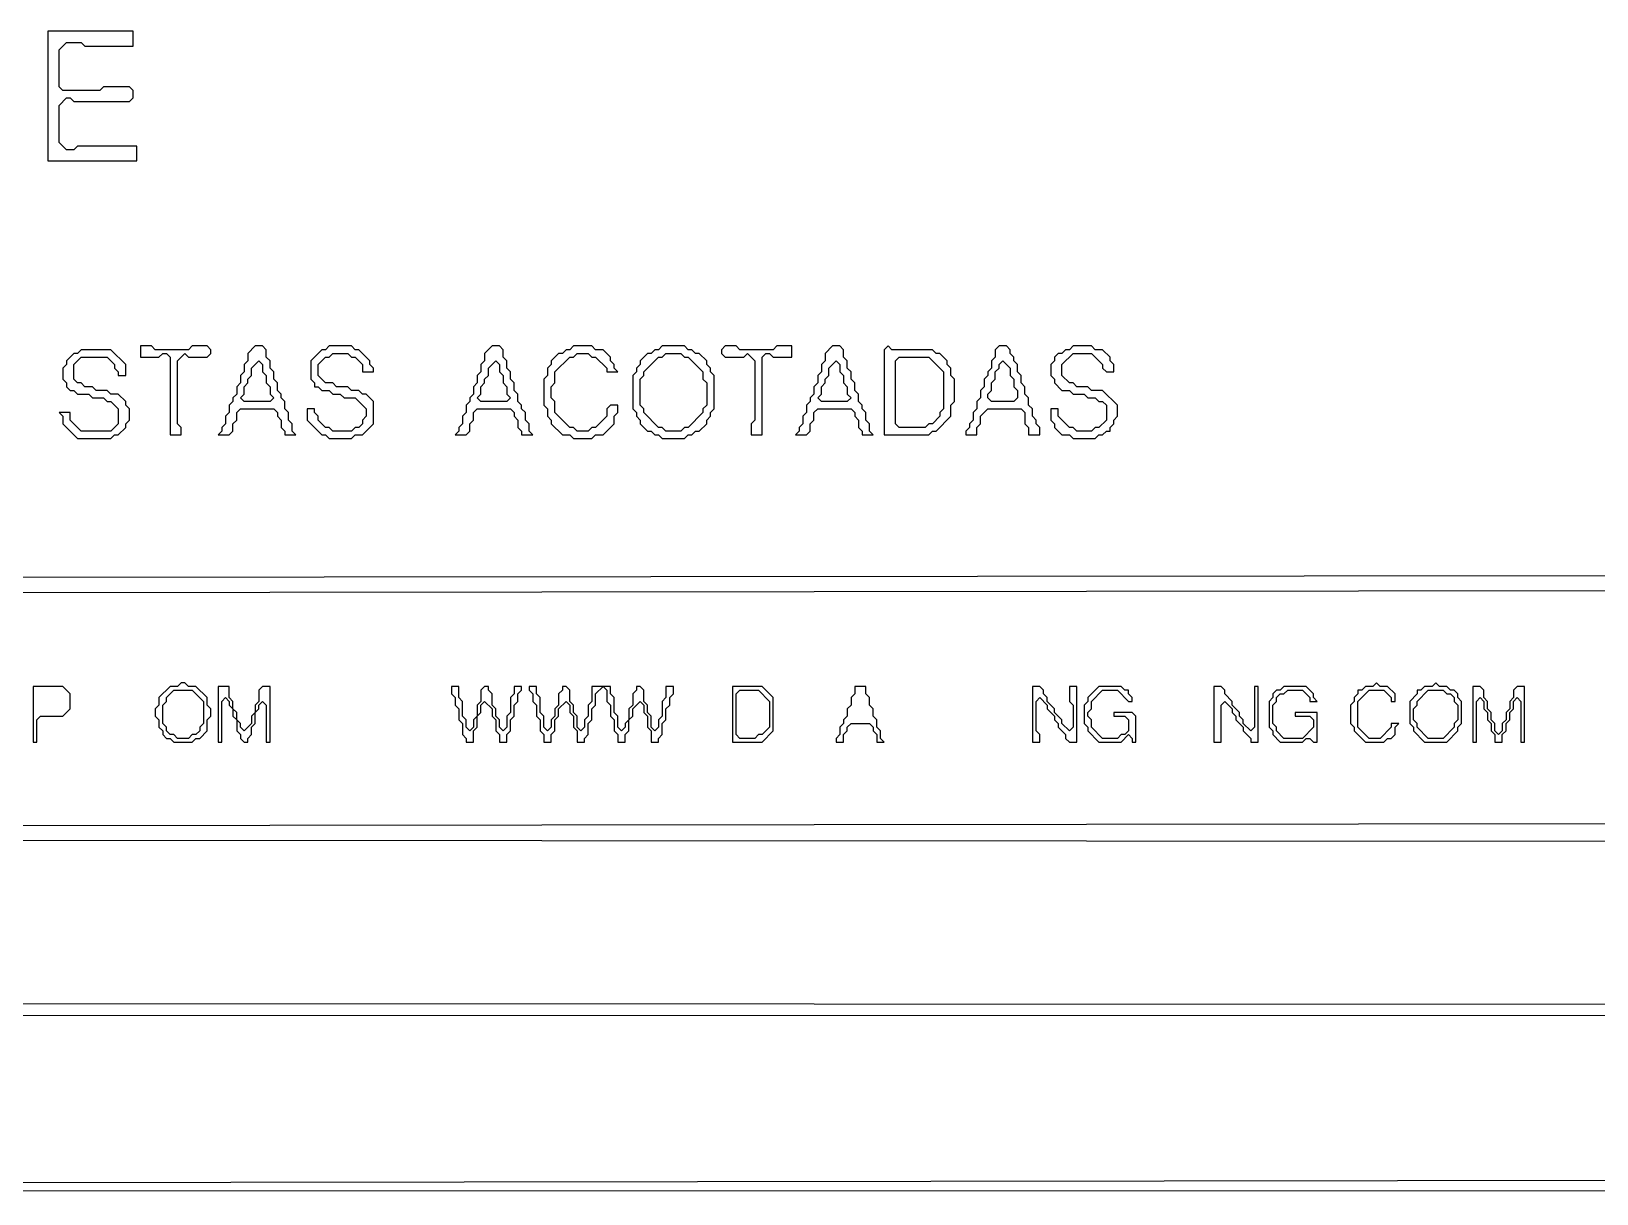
# Model space of a CAD drawing. Extents: x 18 to 322, y -435 to -5.
# Drawn here: x 242.15 to 284.45, y -434.9 to -403.5 of the extents above; entities that cross this region are included whole.
import ezdxf

# ---------------------------------------------------------------- set-up
doc = ezdxf.new("R2010")
doc.units = 0

msp = doc.modelspace()

# ---------------------------------------------------------------- linework, layer by layer
at = {"layer": 'CONTOURS'}
for p, q in [((242.6, -403.5), (242.6, -407)), ((244.9, -403.5), (242.6, -403.5)), ((244.9, -403.9), (244.9, -403.5)), ((242.9, -404), (243.1, -403.8)), ((243.1, -403.8), (243.5, -403.8)), ((243.5, -403.8), (243.6, -403.9)), ((243.6, -403.9), (244.9, -403.9)), ((242.9, -405), (242.9, -404)), ((243, -405.1), (242.9, -405)), ((244, -405.1), (243, -405.1)), ((244.1, -405), (244, -405.1)), ((244.8, -405), (244.1, -405)), ((244.9, -405.1), (244.8, -405)), ((244.9, -405.3), (244.9, -405.1)), ((242.9, -405.5), (243.1, -405.3)), ((242.9, -406.5), (242.9, -405.5)), ((243.1, -405.3), (243.2, -405.3)), ((243.2, -405.3), (243.3, -405.4)), ((243.3, -405.4), (244.8, -405.4)), ((244.8, -405.4), (244.9, -405.3)), ((243.1, -406.7), (242.9, -406.5)), ((243.3, -406.7), (243.1, -406.7)), ((243.4, -406.6), (243.3, -406.7)), ((245, -406.6), (243.4, -406.6)), ((245, -407), (245, -406.6)), ((242.6, -407), (245, -407)), ((245.1, -412), (245.1, -412.3)), ((245.4, -412), (245.1, -412)), ((245.5, -412.1), (245.4, -412)), ((246.5, -412), (246.4, -412.1)), ((246.9, -412), (246.5, -412)), ((247, -412.1), (246.9, -412)), ((248.2, -412), (248, -412.2)), ((248.4, -412), (248.2, -412)), ((248.5, -412.1), (248.4, -412)), ((250.2, -412), (250.1, -412.1)), ((250.8, -412), (250.2, -412)), ((250.9, -412.1), (250.8, -412)), ((254.6, -412), (254.4, -412.2)), ((254.8, -412), (254.6, -412)), ((254.9, -412.1), (254.8, -412)), ((256.8, -412), (256.7, -412.1)), ((257.3, -412), (256.8, -412)), ((257.4, -412.1), (257.3, -412)), ((259.2, -412), (259.1, -412.1)), ((259.8, -412), (259.2, -412)), ((259.9, -412.1), (259.8, -412)), ((260.9, -412), (260.8, -412.1)), ((261.2, -412), (260.9, -412)), ((261.3, -412.1), (261.2, -412)), ((262.3, -412), (262.2, -412.1)), ((262.7, -412), (262.3, -412)), ((262.7, -412.3), (262.7, -412)), ((263.8, -412), (263.6, -412.2)), ((264, -412), (263.8, -412)), ((264.1, -412.1), (264, -412)), ((265.3, -412), (265.2, -412.1)), ((265.4, -412.1), (265.3, -412)), ((268.3, -412), (268.2, -412.1)), ((268.5, -412), (268.3, -412)), ((268.6, -412.1), (268.5, -412)), ((270.3, -412), (270.2, -412.1)), ((270.8, -412), (270.3, -412)), ((270.9, -412.1), (270.8, -412)), ((243.3, -412.2), (243.1, -412.4)), ((243.1, -412.4), (243.1, -412.5)), ((243.4, -412.2), (243.3, -412.2)), ((243.3, -412.5), (243.5, -412.3)), ((243.5, -412.1), (243.4, -412.2)), ((244.3, -412.1), (243.5, -412.1)), ((243.5, -412.3), (244.2, -412.3)), ((244.2, -412.3), (244.4, -412.5)), ((244.7, -412.5), (244.3, -412.1)), ((245.1, -412.3), (245.6, -412.3)), ((246.4, -412.1), (245.5, -412.1)), ((245.6, -412.3), (245.7, -412.2)), ((245.7, -412.2), (245.8, -412.2)), ((245.8, -412.2), (245.9, -412.3)), ((245.9, -412.3), (245.9, -414.4)), ((246.1, -412.4), (246.3, -412.2)), ((246.1, -414.1), (246.1, -412.4)), ((246.3, -412.2), (246.4, -412.3)), ((246.4, -412.3), (246.9, -412.3)), ((246.9, -412.3), (247, -412.2)), ((247, -412.2), (247, -412.1)), ((248, -412.4), (247.9, -412.5)), ((248, -412.2), (248, -412.4)), ((248.1, -412.6), (248.3, -412.4)), ((248.3, -412.4), (248.4, -412.5)), ((248.5, -412.3), (248.5, -412.1)), ((248.6, -412.4), (248.5, -412.3)), ((248.6, -412.6), (248.6, -412.4)), ((250, -412.1), (249.7, -412.4)), ((249.7, -412.4), (249.7, -412.9)), ((249.9, -412.5), (250.1, -412.3)), ((250.1, -412.1), (250, -412.1)), ((250.1, -412.3), (250.2, -412.3)), ((250.2, -412.3), (250.3, -412.2)), ((250.3, -412.2), (250.7, -412.2)), ((250.7, -412.2), (250.8, -412.3)), ((250.8, -412.3), (250.9, -412.3)), ((251, -412.1), (250.9, -412.1)), ((250.9, -412.3), (251.1, -412.5)), ((251.3, -412.4), (251, -412.1)), ((251.3, -412.5), (251.3, -412.4)), ((254.4, -412.4), (254.3, -412.5)), ((254.4, -412.2), (254.4, -412.4)), ((254.5, -412.6), (254.7, -412.4)), ((254.7, -412.4), (254.8, -412.5)), ((254.9, -412.3), (254.9, -412.1)), ((255, -412.4), (254.9, -412.3)), ((255, -412.6), (255, -412.4)), ((256.4, -412.2), (256.2, -412.4)), ((256.2, -412.4), (256.2, -412.5)), ((256.3, -412.7), (256.7, -412.3)), ((256.5, -412.2), (256.4, -412.2)), ((256.6, -412.1), (256.5, -412.2)), ((256.7, -412.1), (256.6, -412.1)), ((256.7, -412.3), (256.8, -412.3)), ((256.8, -412.3), (256.9, -412.2)), ((256.9, -412.2), (257.2, -412.2)), ((257.2, -412.2), (257.3, -412.3)), ((257.3, -412.3), (257.4, -412.3)), ((257.6, -412.1), (257.4, -412.1)), ((257.4, -412.3), (257.7, -412.6)), ((257.8, -412.3), (257.6, -412.1)), ((257.8, -412.4), (257.8, -412.3)), ((257.9, -412.5), (257.8, -412.4)), ((258.8, -412.2), (258.6, -412.4)), ((258.6, -412.4), (258.6, -412.5)), ((258.7, -412.7), (259.1, -412.3)), ((258.9, -412.2), (258.8, -412.2)), ((259, -412.1), (258.9, -412.2)), ((259.1, -412.1), (259, -412.1)), ((259.1, -412.3), (259.2, -412.3)), ((259.2, -412.3), (259.3, -412.2)), ((259.3, -412.2), (259.7, -412.2)), ((259.7, -412.2), (259.8, -412.3)), ((259.8, -412.3), (259.9, -412.3)), ((260, -412.1), (259.9, -412.1)), ((259.9, -412.3), (260.3, -412.7)), ((260.1, -412.2), (260, -412.1)), ((260.2, -412.2), (260.1, -412.2)), ((260.4, -412.4), (260.2, -412.2)), ((260.4, -412.5), (260.4, -412.4)), ((260.8, -412.1), (260.8, -412.2)), ((260.8, -412.2), (260.9, -412.3)), ((260.9, -412.3), (261.4, -412.3)), ((262.2, -412.1), (261.3, -412.1)), ((261.4, -412.3), (261.5, -412.2)), ((261.5, -412.2), (261.7, -412.4)), ((261.7, -412.4), (261.7, -414)), ((261.9, -412.3), (262, -412.2)), ((261.9, -414.4), (261.9, -412.3)), ((262, -412.2), (262.1, -412.2)), ((262.1, -412.2), (262.2, -412.3)), ((262.2, -412.3), (262.7, -412.3)), ((263.6, -412.4), (263.5, -412.5)), ((263.6, -412.2), (263.6, -412.4)), ((263.7, -412.6), (263.9, -412.4)), ((263.9, -412.4), (264, -412.5)), ((264.1, -412.3), (264.1, -412.1)), ((264.2, -412.4), (264.1, -412.3)), ((264.2, -412.6), (264.2, -412.4)), ((265.2, -412.1), (265.2, -414.4)), ((266.5, -412.1), (265.4, -412.1)), ((265.5, -412.4), (265.6, -412.3)), ((265.5, -414.1), (265.5, -412.4)), ((265.6, -412.3), (266.4, -412.3)), ((266.4, -412.3), (266.8, -412.7)), ((266.6, -412.2), (266.5, -412.1)), ((266.7, -412.2), (266.6, -412.2)), ((266.9, -412.4), (266.7, -412.2)), ((266.9, -412.5), (266.9, -412.4)), ((268.2, -412.3), (268.1, -412.4)), ((268.1, -412.4), (268.1, -412.6)), ((268.2, -412.1), (268.2, -412.3)), ((268.3, -412.5), (268.4, -412.4)), ((268.4, -412.4), (268.6, -412.6)), ((268.6, -412.2), (268.6, -412.1)), ((268.7, -412.3), (268.6, -412.2)), ((268.7, -412.4), (268.7, -412.3)), ((268.8, -412.5), (268.7, -412.4)), ((269.8, -412.4), (269.7, -412.5)), ((269.9, -412.2), (269.8, -412.3)), ((269.8, -412.3), (269.8, -412.4)), ((270, -412.2), (269.9, -412.2)), ((270.1, -412.1), (270, -412.2)), ((270, -412.5), (270.3, -412.2)), ((270.2, -412.1), (270.1, -412.1)), ((270.3, -412.2), (270.8, -412.2)), ((270.8, -412.2), (271.1, -412.5)), ((271.1, -412.1), (270.9, -412.1)), ((271.3, -412.3), (271.1, -412.1)), ((271.3, -412.4), (271.3, -412.3)), ((271.4, -412.5), (271.3, -412.4)), ((243.1, -412.5), (243, -412.6)), ((243, -412.6), (243, -412.9)), ((243.3, -412.9), (243.3, -412.5)), ((244.4, -412.5), (244.4, -412.6)), ((244.4, -412.6), (244.5, -412.7)), ((244.5, -412.7), (244.5, -412.8)), ((244.5, -412.8), (244.7, -412.8)), ((244.7, -412.8), (244.7, -412.5)), ((247.9, -412.7), (247.8, -412.8)), ((247.8, -412.8), (247.8, -413)), ((247.9, -412.5), (247.9, -412.7)), ((248, -412.9), (248.1, -412.8)), ((248.1, -412.8), (248.1, -412.6)), ((248.4, -412.5), (248.4, -412.7)), ((248.4, -412.7), (248.5, -412.8)), ((248.5, -412.8), (248.5, -413)), ((248.7, -412.7), (248.6, -412.6)), ((248.7, -412.9), (248.7, -412.7)), ((249.9, -412.8), (249.9, -412.5)), ((250.1, -413), (249.9, -412.8)), ((251.1, -412.5), (251.1, -412.7)), ((251.1, -412.7), (251.4, -412.7)), ((251.4, -412.6), (251.3, -412.5)), ((251.4, -412.7), (251.4, -412.6)), ((254.3, -412.7), (254.2, -412.8)), ((254.2, -412.8), (254.2, -413)), ((254.3, -412.5), (254.3, -412.7)), ((254.4, -412.9), (254.5, -412.8)), ((254.5, -412.8), (254.5, -412.6)), ((254.8, -412.5), (254.8, -412.7)), ((254.8, -412.7), (254.9, -412.8)), ((254.9, -412.8), (254.9, -413)), ((255.1, -412.7), (255, -412.6)), ((255.1, -412.9), (255.1, -412.7)), ((256.1, -412.8), (256, -412.9)), ((256.2, -412.5), (256.1, -412.6)), ((256.1, -412.6), (256.1, -412.8)), ((256.3, -413), (256.3, -412.7)), ((257.7, -412.6), (257.7, -412.7)), ((257.7, -412.7), (258, -412.7)), ((257.9, -412.6), (257.9, -412.5)), ((258, -412.7), (257.9, -412.6)), ((258.5, -412.7), (258.4, -412.8)), ((258.4, -412.8), (258.4, -413.7)), ((258.6, -412.5), (258.5, -412.6)), ((258.5, -412.6), (258.5, -412.7)), ((258.6, -412.9), (258.7, -412.8)), ((258.7, -412.8), (258.7, -412.7)), ((260.3, -412.7), (260.3, -412.9)), ((260.5, -412.6), (260.4, -412.5)), ((260.5, -412.7), (260.5, -412.6)), ((260.6, -412.8), (260.5, -412.7)), ((260.6, -413.7), (260.6, -412.8)), ((263.5, -412.7), (263.4, -412.8)), ((263.4, -412.8), (263.4, -413)), ((263.5, -412.5), (263.5, -412.7)), ((263.6, -412.9), (263.7, -412.8)), ((263.7, -412.8), (263.7, -412.6)), ((264, -412.5), (264, -412.7)), ((264, -412.7), (264.1, -412.8)), ((264.1, -412.8), (264.1, -413)), ((264.3, -412.7), (264.2, -412.6)), ((264.3, -412.9), (264.3, -412.7)), ((266.8, -412.7), (266.8, -413.7)), ((267, -412.6), (266.9, -412.5)), ((267, -412.8), (267, -412.6)), ((267.1, -412.9), (267, -412.8)), ((268, -412.8), (267.9, -412.9)), ((268.1, -412.6), (268, -412.7)), ((268, -412.7), (268, -412.8)), ((268.2, -412.7), (268.3, -412.6)), ((268.2, -412.9), (268.2, -412.7)), ((268.3, -412.6), (268.3, -412.5)), ((268.6, -412.6), (268.6, -412.8)), ((268.6, -412.8), (268.7, -412.9)), ((268.8, -412.7), (268.8, -412.5)), ((268.9, -412.8), (268.8, -412.7)), ((268.9, -413), (268.9, -412.8)), ((269.7, -412.5), (269.7, -412.8)), ((269.7, -412.8), (269.8, -412.9)), ((270, -412.8), (270, -412.5)), ((270.2, -413), (270, -412.8)), ((271.1, -412.5), (271.1, -412.6)), ((271.1, -412.6), (271.2, -412.7)), ((271.2, -412.7), (271.4, -412.7)), ((271.4, -412.7), (271.4, -412.5)), ((243, -412.9), (243.1, -413)), ((243.1, -413), (243.1, -413.1)), ((243.1, -413.1), (243.2, -413.2)), ((243.2, -413.2), (243.3, -413.2)), ((243.4, -413), (243.3, -412.9)), ((243.3, -413.2), (243.4, -413.3)), ((243.5, -413), (243.4, -413)), ((243.6, -413.1), (243.5, -413)), ((243.8, -413.1), (243.6, -413.1)), ((243.9, -413.2), (243.8, -413.1)), ((244.2, -413.2), (243.9, -413.2)), ((244.3, -413.3), (244.2, -413.2)), ((247.8, -413), (247.7, -413.1)), ((247.7, -413.1), (247.7, -413.3)), ((247.9, -413.1), (248, -413)), ((247.9, -413.3), (247.9, -413.1)), ((248, -413), (248, -412.9)), ((248.5, -413), (248.6, -413.1)), ((248.6, -413.1), (248.6, -413.3)), ((248.8, -413), (248.7, -412.9)), ((248.8, -413.2), (248.8, -413)), ((248.9, -413.3), (248.8, -413.2)), ((249.7, -412.9), (249.8, -413)), ((249.8, -413), (249.8, -413.1)), ((249.8, -413.1), (249.9, -413.1)), ((249.9, -413.1), (250, -413.2)), ((250, -413.2), (250.2, -413.2)), ((250.3, -413), (250.1, -413)), ((250.2, -413.2), (250.3, -413.3)), ((250.4, -413.1), (250.3, -413)), ((250.7, -413.1), (250.4, -413.1)), ((250.8, -413.2), (250.7, -413.1)), ((251, -413.2), (250.8, -413.2)), ((251.1, -413.3), (251, -413.2)), ((254.2, -413), (254.1, -413.1)), ((254.1, -413.1), (254.1, -413.3)), ((254.3, -413.1), (254.4, -413)), ((254.3, -413.3), (254.3, -413.1)), ((254.4, -413), (254.4, -412.9)), ((254.9, -413), (255, -413.1)), ((255, -413.1), (255, -413.3)), ((255.2, -413), (255.1, -412.9)), ((255.2, -413.2), (255.2, -413)), ((255.3, -413.3), (255.2, -413.2)), ((256, -412.9), (256, -413.6)), ((256.2, -413.1), (256.3, -413)), ((256.2, -413.4), (256.2, -413.1)), ((258.6, -413.6), (258.6, -412.9)), ((260.3, -412.9), (260.4, -413)), ((260.4, -413), (260.4, -413.6)), ((263.4, -413), (263.3, -413.1)), ((263.3, -413.1), (263.3, -413.3)), ((263.5, -413.1), (263.6, -413)), ((263.5, -413.3), (263.5, -413.1)), ((263.6, -413), (263.6, -412.9)), ((264.1, -413), (264.2, -413.1)), ((264.2, -413.1), (264.2, -413.3)), ((264.4, -413), (264.3, -412.9)), ((264.4, -413.2), (264.4, -413)), ((264.5, -413.3), (264.4, -413.2)), ((267.1, -413.5), (267.1, -412.9)), ((267.9, -413.1), (267.8, -413.2)), ((267.8, -413.2), (267.8, -413.4)), ((267.9, -412.9), (267.9, -413.1)), ((268, -413.3), (268.1, -413.2)), ((268.1, -413), (268.2, -412.9)), ((268.1, -413.2), (268.1, -413)), ((268.7, -412.9), (268.7, -413.1)), ((268.7, -413.1), (268.8, -413.2)), ((268.8, -413.2), (268.8, -413.4)), ((269, -413.1), (268.9, -413)), ((269, -413.3), (269, -413.1)), ((269.8, -412.9), (269.8, -413)), ((269.8, -413), (270, -413.2)), ((270, -413.2), (270.2, -413.2)), ((270.3, -413), (270.2, -413)), ((270.2, -413.2), (270.3, -413.3)), ((270.4, -413.1), (270.3, -413)), ((270.7, -413.1), (270.4, -413.1)), ((270.8, -413.2), (270.7, -413.1)), ((271.1, -413.2), (270.8, -413.2)), ((271.5, -413.6), (271.1, -413.2)), ((243.4, -413.3), (243.7, -413.3)), ((243.7, -413.3), (243.8, -413.4)), ((243.8, -413.4), (244.1, -413.4)), ((244.1, -413.4), (244.2, -413.5)), ((244.2, -413.5), (244.3, -413.5)), ((244.5, -413.3), (244.3, -413.3)), ((244.3, -413.5), (244.5, -413.7)), ((244.7, -413.5), (244.5, -413.3)), ((244.7, -413.6), (244.7, -413.5)), ((244.8, -413.7), (244.7, -413.6)), ((247.6, -413.5), (247.5, -413.6)), ((247.5, -413.6), (247.5, -413.8)), ((247.7, -413.3), (247.6, -413.4)), ((247.6, -413.4), (247.6, -413.5)), ((247.8, -413.4), (247.9, -413.3)), ((247.9, -413.5), (247.8, -413.4)), ((248.6, -413.5), (247.9, -413.5)), ((248.6, -413.3), (248.7, -413.4)), ((248.7, -413.4), (248.6, -413.5)), ((248.9, -413.4), (248.9, -413.3)), ((249, -413.5), (248.9, -413.4)), ((249, -413.7), (249, -413.5)), ((250.3, -413.3), (250.5, -413.3)), ((250.5, -413.3), (250.6, -413.4)), ((250.6, -413.4), (250.9, -413.4)), ((250.9, -413.4), (251.2, -413.7)), ((251.2, -413.3), (251.1, -413.3)), ((251.4, -413.5), (251.2, -413.3)), ((251.4, -414.1), (251.4, -413.5)), ((254, -413.5), (253.9, -413.6)), ((253.9, -413.6), (253.9, -413.8)), ((254.1, -413.3), (254, -413.4)), ((254, -413.4), (254, -413.5)), ((254.2, -413.4), (254.3, -413.3)), ((254.3, -413.5), (254.2, -413.4)), ((255, -413.5), (254.3, -413.5)), ((255, -413.3), (255.1, -413.4)), ((255.1, -413.4), (255, -413.5)), ((255.3, -413.5), (255.3, -413.3)), ((255.4, -413.6), (255.3, -413.5)), ((255.4, -413.7), (255.4, -413.6)), ((256, -413.6), (256.1, -413.7)), ((256.3, -413.5), (256.2, -413.4)), ((256.3, -413.8), (256.3, -413.5)), ((257.8, -413.6), (257.7, -413.7)), ((258, -413.6), (257.8, -413.6)), ((258, -413.8), (258, -413.6)), ((258.7, -413.7), (258.6, -413.6)), ((260.4, -413.6), (260.3, -413.7)), ((263.2, -413.5), (263.1, -413.6)), ((263.1, -413.6), (263.1, -413.8)), ((263.3, -413.3), (263.2, -413.4)), ((263.2, -413.4), (263.2, -413.5)), ((263.4, -413.4), (263.5, -413.3)), ((263.5, -413.5), (263.4, -413.4)), ((264.2, -413.5), (263.5, -413.5)), ((264.2, -413.3), (264.3, -413.4)), ((264.3, -413.4), (264.2, -413.5)), ((264.5, -413.5), (264.5, -413.3)), ((264.6, -413.6), (264.5, -413.5)), ((264.6, -413.7), (264.6, -413.6)), ((267, -413.6), (267.1, -413.5)), ((267, -413.9), (267, -413.6)), ((267.8, -413.4), (267.7, -413.5)), ((267.7, -413.5), (267.7, -413.7)), ((268, -413.4), (268, -413.3)), ((268.1, -413.5), (268, -413.4)), ((268.7, -413.5), (268.1, -413.5)), ((268.8, -413.4), (268.7, -413.5)), ((269.1, -413.4), (269, -413.3)), ((269.1, -413.6), (269.1, -413.4)), ((269.2, -413.7), (269.1, -413.6)), ((270.3, -413.3), (270.6, -413.3)), ((270.6, -413.3), (270.7, -413.4)), ((270.7, -413.4), (270.9, -413.4)), ((270.9, -413.4), (271, -413.5)), ((271, -413.5), (271.1, -413.5)), ((271.1, -413.5), (271.2, -413.6)), ((271.2, -413.6), (271.2, -414)), ((271.5, -413.9), (271.5, -413.6)), ((243.2, -413.8), (242.9, -413.8)), ((242.9, -413.8), (243, -413.9)), ((243, -413.9), (243, -414.1)), ((243, -414.1), (243.4, -414.5)), ((243.2, -414), (243.2, -413.8)), ((243.5, -414.3), (243.2, -414)), ((244.5, -414.1), (244.3, -414.3)), ((244.5, -413.7), (244.5, -414.1)), ((244.7, -414.1), (244.8, -414)), ((244.7, -414.2), (244.7, -414.1)), ((244.8, -414), (244.8, -413.7)), ((246.2, -414.2), (246.1, -414.1)), ((247.4, -414.1), (247.3, -414.2)), ((247.5, -413.8), (247.4, -413.9)), ((247.4, -413.9), (247.4, -414.1)), ((247.6, -414.1), (247.7, -414)), ((247.6, -414.3), (247.6, -414.1)), ((247.7, -413.8), (247.8, -413.7)), ((247.7, -414), (247.7, -413.8)), ((247.8, -413.7), (248.7, -413.7)), ((248.7, -413.7), (248.8, -413.8)), ((248.8, -413.8), (248.8, -413.9)), ((248.8, -413.9), (248.9, -414)), ((248.9, -414), (248.9, -414.2)), ((249.1, -413.8), (249, -413.7)), ((249.1, -414), (249.1, -413.8)), ((249.2, -414.1), (249.1, -414)), ((249.2, -414.3), (249.2, -414.1)), ((249.8, -413.7), (249.6, -413.7)), ((249.6, -413.7), (249.6, -414)), ((249.6, -414), (250, -414.4)), ((249.8, -413.8), (249.8, -413.7)), ((249.9, -413.9), (249.8, -413.8)), ((249.9, -414), (249.9, -413.9)), ((250.1, -414.2), (249.9, -414)), ((251.1, -414.1), (251, -414.2)), ((251.2, -413.9), (251.1, -414)), ((251.1, -414), (251.1, -414.1)), ((251.1, -414.4), (251.4, -414.1)), ((251.2, -413.7), (251.2, -413.9)), ((253.8, -414.1), (253.7, -414.2)), ((253.9, -413.8), (253.8, -413.9)), ((253.8, -413.9), (253.8, -414.1)), ((254, -414.1), (254.1, -414)), ((254, -414.3), (254, -414.1)), ((254.1, -413.8), (254.2, -413.7)), ((254.1, -414), (254.1, -413.8)), ((254.2, -413.7), (255.1, -413.7)), ((255.1, -413.7), (255.2, -413.8)), ((255.2, -413.8), (255.2, -413.9)), ((255.2, -413.9), (255.3, -414)), ((255.3, -414), (255.3, -414.2)), ((255.5, -413.8), (255.4, -413.7)), ((255.5, -414), (255.5, -413.8)), ((255.6, -414.1), (255.5, -414)), ((255.6, -414.3), (255.6, -414.1)), ((256.1, -413.7), (256.1, -413.9)), ((256.1, -413.9), (256.2, -414)), ((256.2, -414), (256.2, -414.1)), ((256.2, -414.1), (256.5, -414.4)), ((256.7, -414.2), (256.3, -413.8)), ((257.7, -413.9), (257.4, -414.2)), ((257.6, -414.4), (257.9, -414.1)), ((257.7, -413.7), (257.7, -413.9)), ((257.9, -413.9), (258, -413.8)), ((257.9, -414.1), (257.9, -413.9)), ((258.4, -413.7), (258.5, -413.8)), ((258.5, -413.8), (258.5, -413.9)), ((258.5, -413.9), (258.6, -414)), ((258.6, -414), (258.6, -414.1)), ((258.6, -414.1), (258.8, -414.3)), ((258.7, -413.8), (258.7, -413.7)), ((259.1, -414.2), (258.7, -413.8)), ((260.3, -413.8), (259.9, -414.2)), ((260.2, -414.3), (260.4, -414.1)), ((260.3, -413.7), (260.3, -413.8)), ((260.4, -414), (260.5, -413.9)), ((260.4, -414.1), (260.4, -414)), ((260.5, -413.8), (260.6, -413.7)), ((260.5, -413.9), (260.5, -413.8)), ((261.7, -414), (261.6, -414.1)), ((261.6, -414.1), (261.6, -414.4)), ((263, -414.1), (262.9, -414.2)), ((263.1, -413.8), (263, -413.9)), ((263, -413.9), (263, -414.1)), ((263.2, -414.1), (263.3, -414)), ((263.2, -414.3), (263.2, -414.1)), ((263.3, -413.8), (263.4, -413.7)), ((263.3, -414), (263.3, -413.8)), ((263.4, -413.7), (264.3, -413.7)), ((264.3, -413.7), (264.4, -413.8)), ((264.4, -413.8), (264.4, -413.9)), ((264.4, -413.9), (264.5, -414)), ((264.5, -414), (264.5, -414.2)), ((264.7, -413.8), (264.6, -413.7)), ((264.7, -414), (264.7, -413.8)), ((264.8, -414.1), (264.7, -414)), ((264.8, -414.3), (264.8, -414.1)), ((265.6, -414.2), (265.5, -414.1)), ((266.4, -414.1), (266.3, -414.2)), ((266.5, -414.1), (266.4, -414.1)), ((266.7, -413.9), (266.5, -414.1)), ((266.6, -414.3), (267, -413.9)), ((266.8, -413.7), (266.7, -413.8)), ((266.7, -413.8), (266.7, -413.9)), ((267.6, -414), (267.5, -414.1)), ((267.5, -414.1), (267.5, -414.2)), ((267.7, -413.7), (267.6, -413.8)), ((267.6, -413.8), (267.6, -414)), ((267.7, -414.2), (267.8, -414.1)), ((267.8, -413.9), (268, -413.7)), ((267.8, -414.1), (267.8, -413.9)), ((268, -413.7), (268.9, -413.7)), ((268.9, -413.7), (269, -413.8)), ((269, -413.8), (269, -414.1)), ((269, -414.1), (269.1, -414.2)), ((269.2, -413.9), (269.2, -413.7)), ((269.3, -414), (269.2, -413.9)), ((269.3, -414.1), (269.3, -414)), ((269.4, -414.2), (269.3, -414.1)), ((269.9, -413.7), (269.7, -413.7)), ((269.7, -413.7), (269.7, -414)), ((269.7, -414), (269.8, -414.1)), ((269.8, -414.1), (269.8, -414.2)), ((269.9, -413.9), (269.9, -413.7)), ((270.2, -414.2), (269.9, -413.9)), ((271.2, -414), (271, -414.2)), ((271.3, -414.2), (271.4, -414.1)), ((271.4, -414), (271.5, -413.9)), ((271.4, -414.1), (271.4, -414)), ((243.4, -414.5), (244.3, -414.5)), ((244.3, -414.3), (243.5, -414.3)), ((244.3, -414.5), (244.4, -414.4)), ((244.4, -414.4), (244.5, -414.4)), ((244.5, -414.4), (244.7, -414.2)), ((245.9, -414.4), (246.2, -414.4)), ((246.2, -414.4), (246.2, -414.2)), ((247.3, -414.3), (247.2, -414.4)), ((247.2, -414.4), (247.5, -414.4)), ((247.3, -414.2), (247.3, -414.3)), ((247.5, -414.4), (247.6, -414.3)), ((248.9, -414.2), (249, -414.3)), ((249, -414.3), (249, -414.4)), ((249, -414.4), (249.3, -414.4)), ((249.3, -414.4), (249.2, -414.3)), ((250, -414.4), (250.1, -414.4)), ((250.2, -414.2), (250.1, -414.2)), ((250.1, -414.4), (250.2, -414.5)), ((250.3, -414.3), (250.2, -414.2)), ((250.2, -414.5), (250.8, -414.5)), ((250.8, -414.3), (250.3, -414.3)), ((250.9, -414.2), (250.8, -414.3)), ((250.8, -414.5), (250.9, -414.4)), ((251, -414.2), (250.9, -414.2)), ((250.9, -414.4), (251.1, -414.4)), ((253.7, -414.3), (253.6, -414.4)), ((253.6, -414.4), (253.9, -414.4)), ((253.7, -414.2), (253.7, -414.3)), ((253.9, -414.4), (254, -414.3)), ((255.3, -414.2), (255.4, -414.3)), ((255.4, -414.3), (255.4, -414.4)), ((255.4, -414.4), (255.7, -414.4)), ((255.7, -414.4), (255.6, -414.3)), ((256.5, -414.4), (256.7, -414.4)), ((256.8, -414.2), (256.7, -414.2)), ((256.7, -414.4), (256.8, -414.5)), ((256.9, -414.3), (256.8, -414.2)), ((256.8, -414.5), (257.3, -414.5)), ((257.2, -414.3), (256.9, -414.3)), ((257.3, -414.2), (257.2, -414.3)), ((257.4, -414.2), (257.3, -414.2)), ((257.3, -414.5), (257.4, -414.4)), ((257.4, -414.4), (257.6, -414.4)), ((258.8, -414.3), (258.9, -414.3)), ((258.9, -414.3), (259, -414.4)), ((259, -414.4), (259.1, -414.4)), ((259.2, -414.2), (259.1, -414.2)), ((259.1, -414.4), (259.2, -414.5)), ((259.3, -414.3), (259.2, -414.2)), ((259.2, -414.5), (259.8, -414.5)), ((259.7, -414.3), (259.3, -414.3)), ((259.8, -414.2), (259.7, -414.3)), ((259.9, -414.2), (259.8, -414.2)), ((259.8, -414.5), (259.9, -414.4)), ((259.9, -414.4), (260, -414.4)), ((260, -414.4), (260.1, -414.3)), ((260.1, -414.3), (260.2, -414.3)), ((261.6, -414.4), (261.9, -414.4)), ((262.9, -414.3), (262.8, -414.4)), ((262.8, -414.4), (263.1, -414.4)), ((262.9, -414.2), (262.9, -414.3)), ((263.1, -414.4), (263.2, -414.3)), ((264.5, -414.2), (264.6, -414.3)), ((264.6, -414.3), (264.6, -414.4)), ((264.6, -414.4), (264.9, -414.4)), ((264.9, -414.4), (264.8, -414.3)), ((265.2, -414.4), (266.4, -414.4)), ((266.3, -414.2), (265.6, -414.2)), ((266.4, -414.4), (266.5, -414.3)), ((266.5, -414.3), (266.6, -414.3)), ((267.5, -414.2), (267.4, -414.3)), ((267.4, -414.3), (267.4, -414.4)), ((267.4, -414.4), (267.7, -414.4)), ((267.7, -414.4), (267.7, -414.2)), ((269.1, -414.2), (269.1, -414.4)), ((269.1, -414.4), (269.4, -414.4)), ((269.4, -414.4), (269.4, -414.2)), ((269.8, -414.2), (270, -414.4)), ((270, -414.4), (270.2, -414.4)), ((270.3, -414.2), (270.2, -414.2)), ((270.2, -414.4), (270.3, -414.5)), ((270.4, -414.3), (270.3, -414.2)), ((270.3, -414.5), (270.9, -414.5)), ((270.8, -414.3), (270.4, -414.3)), ((270.9, -414.2), (270.8, -414.3)), ((271, -414.2), (270.9, -414.2)), ((270.9, -414.5), (271, -414.4)), ((271, -414.4), (271.1, -414.4)), ((271.1, -414.4), (271.2, -414.3)), ((271.2, -414.3), (271.3, -414.3)), ((271.3, -414.3), (271.3, -414.2)), ((290.3, -418.2), (206.7, -418.3)), ((206.6, -418.7), (290.2, -418.6)), ((243, -421.2), (242.2, -421.2)), ((242.2, -421.2), (242.2, -422.7)), ((243.2, -421.4), (243, -421.2)), ((245.9, -421.2), (245.6, -421.5)), ((245.8, -421.5), (246, -421.3)), ((246.1, -421.2), (245.9, -421.2)), ((246, -421.3), (246.5, -421.3)), ((246.2, -421.1), (246.1, -421.2)), ((246.3, -421.1), (246.2, -421.1)), ((246.4, -421.2), (246.3, -421.1)), ((246.6, -421.2), (246.4, -421.2)), ((246.5, -421.3), (246.8, -421.6)), ((246.9, -421.5), (246.6, -421.2)), ((247.2, -421.2), (247.2, -422.7)), ((247.5, -421.2), (247.2, -421.2)), ((247.5, -421.5), (247.5, -421.2)), ((248.4, -421.2), (248.3, -421.3)), ((248.3, -421.3), (248.3, -421.6)), ((248.6, -421.2), (248.4, -421.2)), ((248.6, -422.7), (248.6, -421.2)), ((253.5, -421.2), (253.5, -421.4)), ((253.7, -421.2), (253.5, -421.2)), ((253.7, -421.5), (253.7, -421.2)), ((254.4, -421.2), (254.3, -421.3)), ((254.3, -421.3), (254.3, -421.6)), ((254.5, -421.2), (254.4, -421.2)), ((254.5, -421.3), (254.5, -421.2)), ((254.6, -421.4), (254.5, -421.3)), ((255.4, -421.2), (255.2, -421.2)), ((255.2, -421.2), (255.2, -421.4)), ((255.3, -421.4), (255.4, -421.3)), ((255.4, -421.3), (255.4, -421.2)), ((255.6, -421.2), (255.6, -421.3)), ((255.8, -421.2), (255.6, -421.2)), ((255.6, -421.3), (255.7, -421.4)), ((255.8, -421.4), (255.8, -421.2)), ((256.5, -421.3), (256.4, -421.4)), ((256.6, -421.2), (256.5, -421.2)), ((256.5, -421.2), (256.5, -421.3)), ((256.7, -421.3), (256.6, -421.2)), ((256.7, -421.6), (256.7, -421.3)), ((257.8, -421.2), (257.3, -421.2)), ((257.3, -421.2), (257.3, -421.6)), ((257.4, -421.4), (257.6, -421.2)), ((257.6, -421.2), (257.7, -421.3)), ((257.7, -421.3), (257.7, -421.6)), ((257.8, -421.4), (257.8, -421.2)), ((258.5, -421.3), (258.4, -421.4)), ((258.6, -421.2), (258.5, -421.2)), ((258.5, -421.2), (258.5, -421.3)), ((258.7, -421.3), (258.6, -421.2)), ((258.7, -421.6), (258.7, -421.3)), ((259.5, -421.2), (259.3, -421.2)), ((259.3, -421.2), (259.3, -421.5)), ((259.5, -421.4), (259.5, -421.2)), ((261.1, -421.2), (261.1, -422.7)), ((261.9, -421.2), (261.1, -421.2)), ((261.2, -421.4), (261.3, -421.3)), ((261.3, -421.3), (261.8, -421.3)), ((261.8, -421.3), (262.1, -421.6)), ((262.2, -421.5), (261.9, -421.2)), ((264.4, -421.2), (264.4, -421.4)), ((264.7, -421.2), (264.4, -421.2)), ((264.7, -421.4), (264.7, -421.2)), ((269.2, -421.2), (269.2, -422.7)), ((269.4, -421.2), (269.2, -421.2)), ((269.5, -421.3), (269.4, -421.2)), ((269.5, -421.4), (269.5, -421.3)), ((270.4, -421.2), (270.2, -421.2)), ((270.2, -421.2), (270.2, -421.6)), ((270.4, -422.7), (270.4, -421.2)), ((271, -421.2), (270.7, -421.5)), ((270.8, -421.6), (271.1, -421.3)), ((271.6, -421.2), (271, -421.2)), ((271.1, -421.3), (271.5, -421.3)), ((271.5, -421.3), (271.8, -421.6)), ((271.7, -421.3), (271.6, -421.2)), ((271.8, -421.3), (271.7, -421.3)), ((271.8, -421.4), (271.8, -421.3)), ((274.1, -421.2), (274.1, -422.7)), ((274.3, -421.2), (274.1, -421.2)), ((274.4, -421.3), (274.3, -421.2)), ((274.4, -421.4), (274.4, -421.3)), ((275.3, -421.2), (275.2, -421.2)), ((275.2, -421.2), (275.2, -422.3)), ((275.3, -422.7), (275.3, -421.2)), ((275.8, -421.3), (275.7, -421.4)), ((275.9, -421.3), (275.8, -421.3)), ((276, -421.2), (275.9, -421.3)), ((276.6, -421.2), (276, -421.2)), ((276, -421.4), (276.1, -421.3)), ((276.1, -421.3), (276.5, -421.3)), ((276.5, -421.3), (276.7, -421.5)), ((276.8, -421.4), (276.6, -421.2)), ((278.1, -421.3), (278, -421.3)), ((278, -421.3), (278, -421.4)), ((278, -421.6), (278.3, -421.3)), ((278.2, -421.2), (278.1, -421.3)), ((278.4, -421.2), (278.2, -421.2)), ((278.3, -421.3), (278.7, -421.3)), ((278.5, -421.1), (278.4, -421.2)), ((278.6, -421.2), (278.5, -421.1)), ((278.8, -421.2), (278.6, -421.2)), ((278.7, -421.3), (278.9, -421.5)), ((279, -421.4), (278.8, -421.2)), ((279.6, -421.6), (279.9, -421.3)), ((279.7, -421.3), (279.6, -421.3)), ((279.6, -421.3), (279.6, -421.4)), ((279.8, -421.2), (279.7, -421.3)), ((280, -421.2), (279.8, -421.2)), ((279.9, -421.3), (280.3, -421.3)), ((280.1, -421.1), (280, -421.2)), ((280.2, -421.2), (280.1, -421.1)), ((280.4, -421.2), (280.2, -421.2)), ((280.3, -421.3), (280.4, -421.4)), ((280.5, -421.3), (280.4, -421.2)), ((280.6, -421.3), (280.5, -421.3)), ((280.7, -421.4), (280.6, -421.3)), ((281.1, -421.2), (281.1, -422.7)), ((281.3, -421.2), (281.1, -421.2)), ((281.4, -421.3), (281.3, -421.2)), ((281.4, -421.5), (281.4, -421.3)), ((282.3, -421.2), (282.2, -421.3)), ((282.2, -421.3), (282.2, -421.5)), ((282.5, -421.2), (282.3, -421.2)), ((282.5, -422.7), (282.5, -421.2)), ((243.2, -421.8), (243.2, -421.4)), ((245.6, -421.7), (245.5, -421.8)), ((245.6, -421.5), (245.6, -421.7)), ((245.7, -421.7), (245.8, -421.6)), ((245.7, -422.2), (245.7, -421.7)), ((245.8, -421.6), (245.8, -421.5)), ((246.8, -421.6), (246.8, -422.2)), ((246.9, -421.7), (246.9, -421.5)), ((247, -421.8), (246.9, -421.7)), ((247.3, -421.6), (247.4, -421.5)), ((247.3, -422.7), (247.3, -421.6)), ((247.4, -421.5), (247.5, -421.6)), ((247.6, -421.6), (247.5, -421.5)), ((247.5, -421.6), (247.5, -421.7)), ((247.5, -421.7), (247.6, -421.8)), ((247.6, -421.8), (247.6, -421.6)), ((248.3, -421.6), (248.2, -421.7)), ((248.2, -421.7), (248.2, -421.9)), ((248.3, -421.7), (248.4, -421.6)), ((248.3, -421.8), (248.3, -421.7)), ((248.4, -421.6), (248.5, -421.7)), ((248.5, -421.7), (248.5, -422.7)), ((253.5, -421.4), (253.6, -421.5)), ((253.6, -421.5), (253.6, -421.7)), ((253.6, -421.7), (253.7, -421.8)), ((253.8, -421.6), (253.7, -421.5)), ((253.8, -422), (253.8, -421.6)), ((254.3, -421.6), (254.2, -421.7)), ((254.2, -421.7), (254.2, -422)), ((254.3, -421.7), (254.4, -421.6)), ((254.3, -421.9), (254.3, -421.7)), ((254.4, -421.6), (254.6, -421.8)), ((254.6, -421.7), (254.6, -421.4)), ((254.7, -421.8), (254.6, -421.7)), ((255.2, -421.4), (255.1, -421.5)), ((255.1, -421.5), (255.1, -421.9)), ((255.2, -421.7), (255.3, -421.6)), ((255.2, -422), (255.2, -421.7)), ((255.3, -421.6), (255.3, -421.4)), ((255.7, -421.4), (255.7, -421.6)), ((255.7, -421.6), (255.8, -421.7)), ((255.9, -421.5), (255.8, -421.4)), ((255.8, -421.7), (255.8, -422)), ((255.9, -421.9), (255.9, -421.5)), ((256.4, -421.7), (256.3, -421.8)), ((256.4, -421.4), (256.4, -421.7)), ((256.4, -421.8), (256.6, -421.6)), ((256.6, -421.6), (256.7, -421.7)), ((256.8, -421.7), (256.7, -421.6)), ((256.7, -421.7), (256.7, -421.9)), ((256.8, -421.9), (256.8, -421.7)), ((257.3, -421.6), (257.2, -421.7)), ((257.2, -421.7), (257.2, -422)), ((257.3, -421.8), (257.4, -421.7)), ((257.4, -421.7), (257.4, -421.4)), ((257.7, -421.6), (257.8, -421.7)), ((257.9, -421.5), (257.8, -421.4)), ((257.8, -421.7), (257.8, -422)), ((257.9, -421.9), (257.9, -421.5)), ((258.4, -421.7), (258.3, -421.8)), ((258.4, -421.4), (258.4, -421.7)), ((258.4, -421.8), (258.6, -421.6)), ((258.6, -421.6), (258.7, -421.7)), ((258.8, -421.7), (258.7, -421.6)), ((258.7, -421.7), (258.7, -421.9)), ((258.8, -421.9), (258.8, -421.7)), ((259.3, -421.5), (259.2, -421.6)), ((259.2, -421.6), (259.2, -422)), ((259.3, -421.8), (259.4, -421.7)), ((259.4, -421.5), (259.5, -421.4)), ((259.4, -421.7), (259.4, -421.5)), ((261.2, -422.5), (261.2, -421.4)), ((262.1, -421.6), (262.1, -422.3)), ((262.2, -422.4), (262.2, -421.5)), ((264.3, -421.7), (264.2, -421.8)), ((264.4, -421.4), (264.3, -421.5)), ((264.3, -421.5), (264.3, -421.7)), ((264.8, -421.5), (264.7, -421.4)), ((264.8, -421.7), (264.8, -421.5)), ((264.9, -421.8), (264.8, -421.7)), ((269.3, -421.6), (269.4, -421.5)), ((269.3, -422.4), (269.3, -421.6)), ((269.4, -421.5), (269.6, -421.7)), ((269.6, -421.5), (269.5, -421.4)), ((269.6, -421.6), (269.6, -421.5)), ((269.8, -421.8), (269.6, -421.6)), ((269.6, -421.7), (269.6, -421.8)), ((270.2, -421.6), (270.3, -421.7)), ((270.3, -421.7), (270.3, -422.3)), ((270.7, -421.6), (270.6, -421.7)), ((270.6, -421.7), (270.6, -422.2)), ((270.7, -421.5), (270.7, -421.6)), ((270.8, -421.8), (270.8, -421.6)), ((271.9, -421.5), (271.8, -421.4)), ((271.8, -421.6), (271.9, -421.6)), ((271.9, -421.6), (271.9, -421.5)), ((274.3, -421.7), (274.4, -421.6)), ((274.3, -422.7), (274.3, -421.7)), ((274.6, -421.6), (274.4, -421.4)), ((274.4, -421.6), (274.6, -421.8)), ((274.6, -421.7), (274.6, -421.6)), ((274.8, -421.9), (274.6, -421.7)), ((275.7, -421.5), (275.6, -421.6)), ((275.6, -421.6), (275.6, -422.3)), ((275.7, -421.4), (275.7, -421.5)), ((275.7, -421.7), (275.8, -421.6)), ((275.7, -422.2), (275.7, -421.7)), ((275.8, -421.5), (275.9, -421.4)), ((275.8, -421.6), (275.8, -421.5)), ((275.9, -421.4), (276, -421.4)), ((276.7, -421.5), (276.7, -421.6)), ((276.7, -421.6), (276.9, -421.6)), ((276.8, -421.5), (276.8, -421.4)), ((276.9, -421.6), (276.8, -421.5)), ((277.9, -421.6), (277.8, -421.7)), ((277.8, -421.7), (277.8, -422.2)), ((278, -421.4), (277.9, -421.5)), ((277.9, -421.5), (277.9, -421.6)), ((278, -422.3), (278, -421.6)), ((278.9, -421.5), (278.9, -421.6)), ((278.9, -421.6), (279, -421.6)), ((279, -421.6), (279, -421.4)), ((279.6, -421.4), (279.4, -421.6)), ((279.4, -421.6), (279.4, -422.2)), ((279.5, -421.8), (279.6, -421.7)), ((279.6, -421.7), (279.6, -421.6)), ((280.4, -421.4), (280.5, -421.4)), ((280.5, -421.4), (280.6, -421.5)), ((280.6, -421.5), (280.6, -421.6)), ((280.6, -421.6), (280.7, -421.7)), ((280.7, -421.5), (280.7, -421.4)), ((280.8, -421.6), (280.7, -421.5)), ((280.7, -421.7), (280.7, -422.1)), ((280.8, -422.2), (280.8, -421.6)), ((281.2, -421.6), (281.3, -421.5)), ((281.2, -422.7), (281.2, -421.6)), ((281.3, -421.5), (281.4, -421.6)), ((281.5, -421.6), (281.4, -421.5)), ((281.4, -421.6), (281.4, -421.8)), ((281.5, -421.8), (281.5, -421.6)), ((282.2, -421.5), (282.1, -421.6)), ((282.1, -421.6), (282.1, -421.8)), ((282.2, -421.6), (282.3, -421.5)), ((282.2, -421.8), (282.2, -421.6)), ((282.3, -421.5), (282.4, -421.6)), ((282.4, -421.6), (282.4, -422.7)), ((242.3, -422.1), (242.4, -422)), ((242.3, -422.7), (242.3, -422.1)), ((242.4, -422), (243, -422)), ((243, -422), (243.2, -421.8)), ((245.5, -421.8), (245.5, -422)), ((245.5, -422), (245.6, -422.1)), ((245.6, -422.1), (245.6, -422.3)), ((246.9, -422.1), (247, -422)), ((246.9, -422.4), (246.9, -422.1)), ((247, -422), (247, -421.8)), ((247.6, -421.8), (247.6, -422)), ((247.7, -421.9), (247.6, -421.8)), ((247.6, -422), (247.7, -422.1)), ((247.7, -422.1), (247.7, -421.9)), ((247.7, -422.1), (247.7, -422.4)), ((247.8, -422.2), (247.7, -422.1)), ((248.2, -421.9), (248.1, -422)), ((248.1, -422), (248.1, -422.2)), ((248.2, -421.9), (248.3, -421.8)), ((248.2, -422.2), (248.2, -421.9)), ((253.7, -421.8), (253.7, -422.1)), ((253.7, -422.1), (253.8, -422.2)), ((253.9, -422.1), (253.8, -422)), ((253.9, -422.3), (253.9, -422.1)), ((254.2, -422), (254.1, -422.1)), ((254.1, -422.1), (254.1, -422.3)), ((254.2, -422), (254.3, -421.9)), ((254.2, -422.3), (254.2, -422)), ((254.6, -421.8), (254.6, -422)), ((254.6, -422), (254.7, -422.1)), ((254.7, -422), (254.7, -421.8)), ((254.8, -422.1), (254.7, -422)), ((254.7, -422.1), (254.7, -422.4)), ((254.8, -422.3), (254.8, -422.1)), ((255.1, -421.9), (255, -422)), ((255, -422), (255, -422.3)), ((255.1, -422.1), (255.2, -422)), ((255.1, -422.4), (255.1, -422.1)), ((255.8, -422), (255.9, -422.1)), ((256, -422), (255.9, -421.9)), ((255.9, -422.1), (255.9, -422.4)), ((256, -422.3), (256, -422)), ((256.3, -422), (256.2, -422.1)), ((256.2, -422.1), (256.2, -422.3)), ((256.3, -421.8), (256.3, -422)), ((256.3, -422.1), (256.4, -422)), ((256.3, -422.4), (256.3, -422.1)), ((256.4, -422), (256.4, -421.8)), ((256.7, -421.9), (256.8, -422)), ((256.9, -422), (256.8, -421.9)), ((256.8, -422), (256.8, -422.3)), ((256.9, -422.3), (256.9, -422)), ((257.2, -422), (257.1, -422.1)), ((257.1, -422.1), (257.1, -422.3)), ((257.2, -422.2), (257.3, -422.1)), ((257.3, -422.1), (257.3, -421.8)), ((257.8, -422), (257.9, -422.1)), ((258, -422), (257.9, -421.9)), ((257.9, -422.1), (257.9, -422.4)), ((258, -422.3), (258, -422)), ((258.3, -422.1), (258.2, -422.2)), ((258.3, -421.8), (258.3, -422.1)), ((258.3, -422.1), (258.4, -422)), ((258.3, -422.4), (258.3, -422.1)), ((258.4, -422), (258.4, -421.8)), ((258.7, -421.9), (258.8, -422)), ((258.9, -422), (258.8, -421.9)), ((258.8, -422), (258.8, -422.3)), ((258.9, -422.3), (258.9, -422)), ((259.2, -422), (259.1, -422.1)), ((259.1, -422.1), (259.1, -422.3)), ((259.2, -422.2), (259.3, -422.1)), ((259.3, -422.1), (259.3, -421.8)), ((264.2, -422), (264.1, -422.1)), ((264.1, -422.1), (264.1, -422.2)), ((264.2, -421.8), (264.2, -422)), ((264.9, -422), (264.9, -421.8)), ((265, -422.1), (264.9, -422)), ((265, -422.3), (265, -422.1)), ((269.6, -421.8), (269.8, -422)), ((269.8, -421.9), (269.8, -421.8)), ((270, -422.1), (269.8, -421.9)), ((269.8, -422), (269.8, -422.1)), ((269.8, -422.1), (269.9, -422.2)), ((270, -422.2), (270, -422.1)), ((270.7, -421.9), (270.8, -421.8)), ((270.7, -422), (270.7, -421.9)), ((270.8, -422.1), (270.7, -422)), ((270.8, -422.3), (270.8, -422.1)), ((271.9, -421.9), (271.4, -421.9)), ((271.4, -421.9), (271.4, -422)), ((271.4, -422), (271.7, -422)), ((271.7, -422), (271.8, -422.1)), ((271.8, -422.1), (271.8, -422.4)), ((272, -422), (271.9, -421.9)), ((272, -422.7), (272, -422)), ((274.6, -421.8), (274.6, -421.9)), ((274.6, -421.9), (274.7, -422)), ((274.7, -422), (274.7, -422.1)), ((274.7, -422.1), (274.9, -422.3)), ((274.8, -422), (274.8, -421.9)), ((274.9, -422.1), (274.8, -422)), ((274.9, -422.2), (274.9, -422.1)), ((276.9, -421.9), (276.3, -421.9)), ((276.3, -421.9), (276.3, -422)), ((276.3, -422), (276.7, -422)), ((276.7, -422), (276.8, -422.1)), ((276.8, -422.1), (276.8, -422.3)), ((276.9, -422.7), (276.9, -421.9)), ((279.5, -422.1), (279.5, -421.8)), ((279.6, -422.2), (279.5, -422.1)), ((280.7, -422.1), (280.6, -422.2)), ((281.4, -421.8), (281.5, -421.9)), ((281.6, -421.9), (281.5, -421.8)), ((281.5, -421.9), (281.5, -422.1)), ((281.5, -422.1), (281.6, -422.2)), ((281.6, -422.1), (281.6, -421.9)), ((281.7, -422.2), (281.6, -422.1)), ((282, -422.1), (281.9, -422.2)), ((282.1, -421.8), (282, -421.9)), ((282, -421.9), (282, -422.1)), ((282, -422.2), (282.1, -422.1)), ((282.1, -421.9), (282.2, -421.8)), ((282.1, -422.1), (282.1, -421.9)), ((245.6, -422.3), (245.7, -422.4)), ((245.8, -422.3), (245.7, -422.2)), ((245.7, -422.4), (245.7, -422.5)), ((245.7, -422.5), (245.8, -422.6)), ((245.8, -422.4), (245.8, -422.3)), ((245.9, -422.5), (245.8, -422.4)), ((246, -422.5), (245.9, -422.5)), ((246.1, -422.6), (246, -422.5)), ((246.5, -422.5), (246.4, -422.6)), ((246.6, -422.5), (246.5, -422.5)), ((246.7, -422.4), (246.6, -422.5)), ((246.8, -422.2), (246.7, -422.3)), ((246.7, -422.3), (246.7, -422.4)), ((246.7, -422.6), (246.9, -422.4)), ((247.7, -422.4), (247.8, -422.5)), ((247.8, -422.3), (247.8, -422.2)), ((247.9, -422.4), (247.8, -422.3)), ((247.8, -422.5), (247.8, -422.6)), ((248.1, -422.2), (247.9, -422.4)), ((248, -422.6), (248.1, -422.5)), ((248.1, -422.3), (248.2, -422.2)), ((248.1, -422.5), (248.1, -422.3)), ((253.8, -422.2), (253.8, -422.5)), ((253.8, -422.5), (253.9, -422.6)), ((254, -422.4), (253.9, -422.3)), ((254.1, -422.3), (254, -422.4)), ((254.1, -422.4), (254.2, -422.3)), ((254.1, -422.7), (254.1, -422.4)), ((254.7, -422.4), (254.8, -422.5)), ((254.9, -422.4), (254.8, -422.3)), ((254.8, -422.5), (254.8, -422.7)), ((255, -422.3), (254.9, -422.4)), ((255, -422.5), (255.1, -422.4)), ((255, -422.7), (255, -422.5)), ((255.9, -422.4), (256, -422.5)), ((256.1, -422.4), (256, -422.3)), ((256, -422.5), (256, -422.7)), ((256.2, -422.3), (256.1, -422.4)), ((256.2, -422.5), (256.3, -422.4)), ((256.2, -422.7), (256.2, -422.5)), ((256.8, -422.3), (256.9, -422.4)), ((257, -422.4), (256.9, -422.3)), ((256.9, -422.4), (256.9, -422.7)), ((257.1, -422.3), (257, -422.4)), ((257.1, -422.6), (257.2, -422.5)), ((257.2, -422.5), (257.2, -422.2)), ((257.9, -422.4), (258, -422.5)), ((258.1, -422.4), (258, -422.3)), ((258, -422.5), (258, -422.7)), ((258.2, -422.3), (258.1, -422.4)), ((258.2, -422.2), (258.2, -422.3)), ((258.2, -422.5), (258.3, -422.4)), ((258.2, -422.7), (258.2, -422.5)), ((258.8, -422.3), (258.9, -422.4)), ((259, -422.4), (258.9, -422.3)), ((258.9, -422.4), (258.9, -422.7)), ((259.1, -422.3), (259, -422.4)), ((259.1, -422.6), (259.2, -422.5)), ((259.2, -422.5), (259.2, -422.2)), ((261.3, -422.6), (261.2, -422.5)), ((261.8, -422.5), (261.7, -422.6)), ((261.9, -422.5), (261.8, -422.5)), ((262.1, -422.3), (261.9, -422.5)), ((261.9, -422.7), (262.2, -422.4)), ((264, -422.5), (263.9, -422.6)), ((264.1, -422.2), (264, -422.3)), ((264, -422.3), (264, -422.5)), ((264.1, -422.5), (264.2, -422.4)), ((264.1, -422.7), (264.1, -422.5)), ((264.2, -422.3), (264.3, -422.2)), ((264.2, -422.4), (264.2, -422.3)), ((264.3, -422.2), (264.8, -422.2)), ((264.8, -422.2), (264.9, -422.3)), ((264.9, -422.3), (264.9, -422.4)), ((264.9, -422.4), (265, -422.5)), ((265.1, -422.4), (265, -422.3)), ((265, -422.5), (265, -422.7)), ((265.1, -422.6), (265.1, -422.4)), ((269.4, -422.5), (269.3, -422.4)), ((269.4, -422.7), (269.4, -422.5)), ((269.9, -422.2), (269.9, -422.3)), ((269.9, -422.3), (270.1, -422.5)), ((270.2, -422.4), (270, -422.2)), ((270.1, -422.5), (270.1, -422.6)), ((270.3, -422.3), (270.2, -422.4)), ((270.6, -422.2), (270.7, -422.3)), ((270.7, -422.3), (270.7, -422.4)), ((270.7, -422.4), (271, -422.7)), ((271.1, -422.6), (270.8, -422.3)), ((271.6, -422.5), (271.5, -422.6)), ((271.6, -422.7), (271.8, -422.5)), ((271.7, -422.5), (271.6, -422.5)), ((271.8, -422.4), (271.7, -422.5)), ((271.8, -422.5), (271.9, -422.6)), ((275.1, -422.4), (274.9, -422.2)), ((274.9, -422.3), (274.9, -422.4)), ((274.9, -422.4), (275.1, -422.6)), ((275.2, -422.3), (275.1, -422.4)), ((275.6, -422.3), (275.7, -422.4)), ((275.8, -422.3), (275.7, -422.2)), ((275.7, -422.4), (275.7, -422.5)), ((275.7, -422.5), (275.9, -422.7)), ((275.8, -422.4), (275.8, -422.3)), ((276, -422.6), (275.8, -422.4)), ((276.8, -422.3), (276.5, -422.6)), ((277.8, -422.2), (277.9, -422.3)), ((277.9, -422.3), (277.9, -422.4)), ((277.9, -422.4), (278.2, -422.7)), ((278.3, -422.6), (278, -422.3)), ((278.9, -422.3), (278.6, -422.6)), ((279.1, -422.2), (278.9, -422.2)), ((278.9, -422.2), (278.9, -422.3)), ((278.9, -422.6), (279, -422.5)), ((279, -422.3), (279.1, -422.2)), ((279, -422.5), (279, -422.3)), ((279.4, -422.2), (279.5, -422.3)), ((279.5, -422.3), (279.5, -422.4)), ((279.5, -422.4), (279.8, -422.7)), ((279.6, -422.3), (279.6, -422.2)), ((279.9, -422.6), (279.6, -422.3)), ((280.6, -422.3), (280.3, -422.6)), ((280.4, -422.7), (280.7, -422.4)), ((280.6, -422.2), (280.6, -422.3)), ((280.7, -422.3), (280.8, -422.2)), ((280.7, -422.4), (280.7, -422.3)), ((281.6, -422.2), (281.6, -422.4)), ((281.6, -422.4), (281.7, -422.5)), ((281.7, -422.4), (281.7, -422.2)), ((281.8, -422.5), (281.7, -422.4)), ((281.7, -422.5), (281.7, -422.7)), ((281.9, -422.4), (281.8, -422.5)), ((281.9, -422.2), (281.9, -422.4)), ((281.9, -422.5), (282, -422.4)), ((281.9, -422.7), (281.9, -422.5)), ((282, -422.4), (282, -422.2)), ((242.2, -422.7), (242.3, -422.7)), ((245.8, -422.6), (245.9, -422.6)), ((245.9, -422.6), (246, -422.7)), ((246, -422.7), (246.5, -422.7)), ((246.4, -422.6), (246.1, -422.6)), ((246.5, -422.7), (246.6, -422.6)), ((246.6, -422.6), (246.7, -422.6)), ((247.2, -422.7), (247.3, -422.7)), ((247.8, -422.6), (247.9, -422.7)), ((247.9, -422.7), (248, -422.7)), ((248, -422.7), (248, -422.6)), ((248.5, -422.7), (248.6, -422.7)), ((253.9, -422.6), (253.9, -422.7)), ((253.9, -422.7), (254.1, -422.7)), ((254.8, -422.7), (255, -422.7)), ((256, -422.7), (256.2, -422.7)), ((256.9, -422.7), (257.1, -422.7)), ((257.1, -422.7), (257.1, -422.6)), ((258, -422.7), (258.2, -422.7)), ((258.9, -422.7), (259.1, -422.7)), ((259.1, -422.7), (259.1, -422.6)), ((261.1, -422.7), (261.9, -422.7)), ((261.7, -422.6), (261.3, -422.6)), ((263.9, -422.6), (263.9, -422.7)), ((263.9, -422.7), (264.1, -422.7)), ((265, -422.7), (265.2, -422.7)), ((265.2, -422.7), (265.1, -422.6)), ((269.2, -422.7), (269.4, -422.7)), ((270.1, -422.6), (270.2, -422.7)), ((270.2, -422.7), (270.4, -422.7)), ((271, -422.7), (271.6, -422.7)), ((271.5, -422.6), (271.1, -422.6)), ((271.9, -422.6), (271.9, -422.7)), ((271.9, -422.7), (272, -422.7)), ((274.1, -422.7), (274.3, -422.7)), ((275.1, -422.6), (275.1, -422.7)), ((275.1, -422.7), (275.3, -422.7)), ((275.9, -422.7), (276.5, -422.7)), ((276.5, -422.6), (276, -422.6)), ((276.5, -422.7), (276.6, -422.6)), ((276.6, -422.6), (276.7, -422.6)), ((276.7, -422.6), (276.8, -422.7)), ((276.8, -422.7), (276.9, -422.7)), ((278.2, -422.7), (278.7, -422.7)), ((278.6, -422.6), (278.3, -422.6)), ((278.7, -422.7), (278.8, -422.6)), ((278.8, -422.6), (278.9, -422.6)), ((279.8, -422.7), (280.4, -422.7)), ((280.3, -422.6), (279.9, -422.6)), ((281.1, -422.7), (281.2, -422.7)), ((281.7, -422.7), (281.9, -422.7)), ((282.4, -422.7), (282.5, -422.7)), ((290.3, -424.9), (206.7, -425)), ((22.3, -425.2), (312.2, -425.4)), ((316.8, -429.8), (17.8, -429.7)), ((17.5, -430), (317.1, -430.1)), ((321.7, -434.5), (17.6, -434.9)), ((17.6, -434.9), (322, -434.8))]:
    msp.add_line(p, q, dxfattribs=at)

doc.saveas('drawing.dxf')
